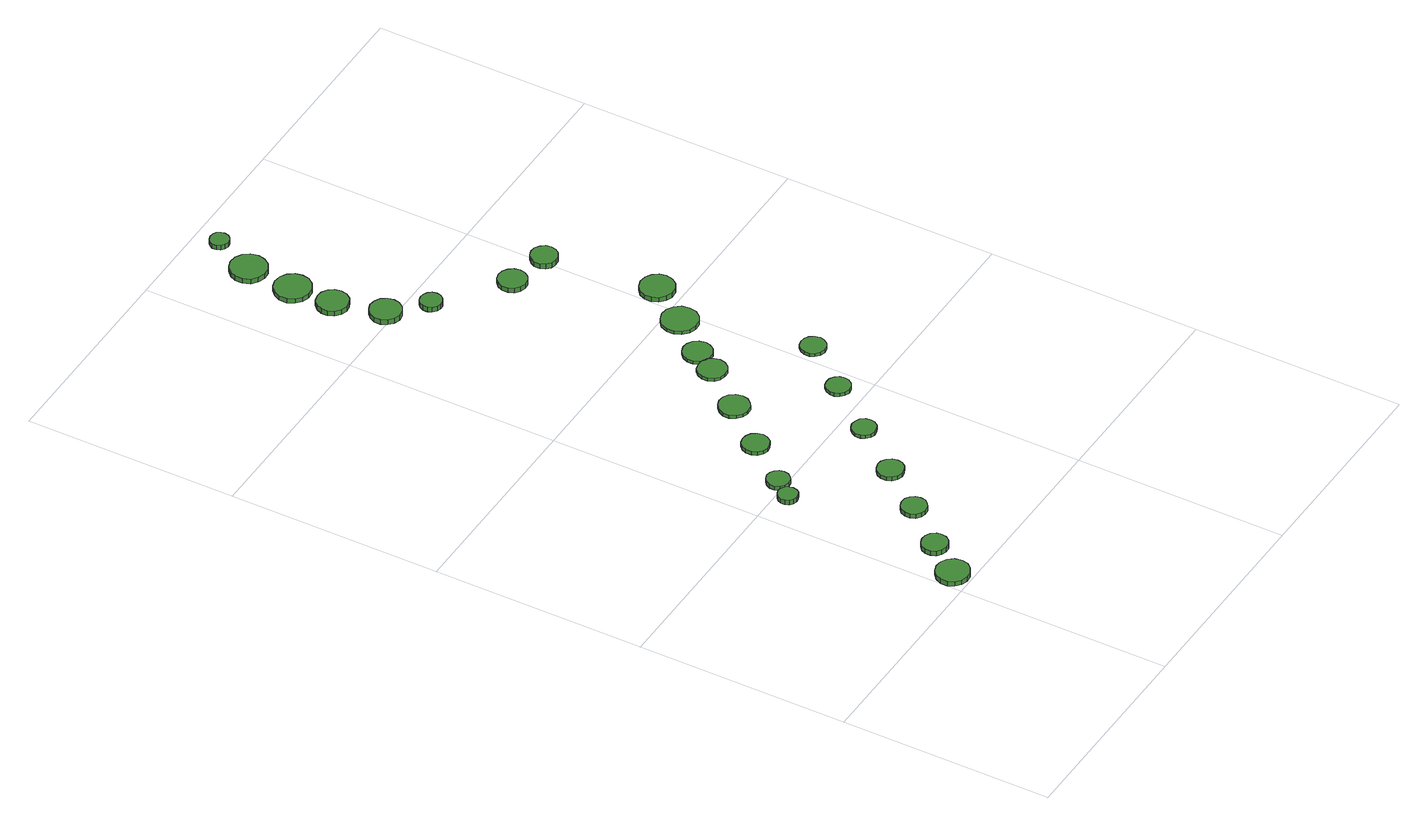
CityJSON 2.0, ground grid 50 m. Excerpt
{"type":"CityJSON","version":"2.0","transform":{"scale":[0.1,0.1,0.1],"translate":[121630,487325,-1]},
"CityObjects":{
"tree1":{"type":"SolitaryVegetationObject","attributes":{"function":"something"},"geometry":[{"type":"MultiSurface","lod":"1","boundaries":[[[0,1,2,3,4,5,6,7,8,9,10,11,12,13,14]],[[15,16,17,18,19,20,21,22,23,24,25,26,27,28,29]],[[0,29,28,1]],[[1,28,27,2]],[[2,27,26,3]],[[3,26,25,4]],[[4,25,24,5]],[[5,24,23,6]],[[6,23,22,7]],[[7,22,21,8]],[[8,21,20,9]],[[9,20,19,10]],[[10,19,18,11]],[[11,18,17,12]],[[12,17,16,13]],[[13,16,15,14]],[[14,15,29,0]]]}]},
"tree2":{"type":"SolitaryVegetationObject","attributes":{"function":"something"},"geometry":[{"type":"MultiSurface","lod":"1","boundaries":[[[30,31,32,33,34,35,36,37,38,39,40,41,42,43,44]],[[45,46,47,48,49,50,51,52,53,54,55,56,57,58,59]],[[30,59,58,31]],[[31,58,57,32]],[[32,57,56,33]],[[33,56,55,34]],[[34,55,54,35]],[[35,54,53,36]],[[36,53,52,37]],[[37,52,51,38]],[[38,51,50,39]],[[39,50,49,40]],[[40,49,48,41]],[[41,48,47,42]],[[42,47,46,43]],[[43,46,45,44]],[[44,45,59,30]]]}]},
"tree3":{"type":"SolitaryVegetationObject","attributes":{"function":"something"},"geometry":[{"type":"MultiSurface","lod":"1","boundaries":[[[60,61,62,63,64,65,66,67,68,69,70,71,72,73,74]],[[75,76,77,78,79,80,81,82,83,84,85,86,87,88,89]],[[60,89,88,61]],[[61,88,87,62]],[[62,87,86,63]],[[63,86,85,64]],[[64,85,84,65]],[[65,84,83,66]],[[66,83,82,67]],[[67,82,81,68]],[[68,81,80,69]],[[69,80,79,70]],[[70,79,78,71]],[[71,78,77,72]],[[72,77,76,73]],[[73,76,75,74]],[[74,75,89,60]]]}]},
"tree4":{"type":"SolitaryVegetationObject","attributes":{"function":"something"},"geometry":[{"type":"MultiSurface","lod":"1","boundaries":[[[90,91,92,93,94,95,96,97,98,99,100,101,102,103,104]],[[105,106,107,108,109,110,111,112,113,114,115,116,117,118,119]],[[90,119,118,91]],[[91,118,117,92]],[[92,117,116,93]],[[93,116,115,94]],[[94,115,114,95]],[[95,114,113,96]],[[96,113,112,97]],[[97,112,111,98]],[[98,111,110,99]],[[99,110,109,100]],[[100,109,108,101]],[[101,108,107,102]],[[102,107,106,103]],[[103,106,105,104]],[[104,105,119,90]]]}]},
"tree5":{"type":"SolitaryVegetationObject","attributes":{"function":"something"},"geometry":[{"type":"MultiSurface","lod":"1","boundaries":[[[120,121,122,123,124,125,126,127,128,129,130,131,132,133,134]],[[135,136,137,138,139,140,141,142,143,144,145,146,147,148,149]],[[120,149,148,121]],[[121,148,147,122]],[[122,147,146,123]],[[123,146,145,124]],[[124,145,144,125]],[[125,144,143,126]],[[126,143,142,127]],[[127,142,141,128]],[[128,141,140,129]],[[129,140,139,130]],[[130,139,138,131]],[[131,138,137,132]],[[132,137,136,133]],[[133,136,135,134]],[[134,135,149,120]]]}]},
"tree6":{"type":"SolitaryVegetationObject","attributes":{"function":"something"},"geometry":[{"type":"MultiSurface","lod":"1","boundaries":[[[150,151,152,153,154,155,156,157,158,159,160,161,162,163,164]],[[165,166,167,168,169,170,171,172,173,174,175,176,177,178,179]],[[150,179,178,151]],[[151,178,177,152]],[[152,177,176,153]],[[153,176,175,154]],[[154,175,174,155]],[[155,174,173,156]],[[156,173,172,157]],[[157,172,171,158]],[[158,171,170,159]],[[159,170,169,160]],[[160,169,168,161]],[[161,168,167,162]],[[162,167,166,163]],[[163,166,165,164]],[[164,165,179,150]]]}]},
"tree7":{"type":"SolitaryVegetationObject","attributes":{"function":"something"},"geometry":[{"type":"MultiSurface","lod":"1","boundaries":[[[180,181,182,183,184,185,186,187,188,189,190,191,192,193,194]],[[195,196,197,198,199,200,201,202,203,204,205,206,207,208,209]],[[180,209,208,181]],[[181,208,207,182]],[[182,207,206,183]],[[183,206,205,184]],[[184,205,204,185]],[[185,204,203,186]],[[186,203,202,187]],[[187,202,201,188]],[[188,201,200,189]],[[189,200,199,190]],[[190,199,198,191]],[[191,198,197,192]],[[192,197,196,193]],[[193,196,195,194]],[[194,195,209,180]]]}]},
"tree8":{"type":"SolitaryVegetationObject","attributes":{"function":"something"},"geometry":[{"type":"MultiSurface","lod":"1","boundaries":[[[210,211,212,213,214,215,216,217,218,219,220,221,222,223,224]],[[225,226,227,228,229,230,231,232,233,234,235,236,237,238,239]],[[210,239,238,211]],[[211,238,237,212]],[[212,237,236,213]],[[213,236,235,214]],[[214,235,234,215]],[[215,234,233,216]],[[216,233,232,217]],[[217,232,231,218]],[[218,231,230,219]],[[219,230,229,220]],[[220,229,228,221]],[[221,228,227,222]],[[222,227,226,223]],[[223,226,225,224]],[[224,225,239,210]]]}]},
"tree9":{"type":"SolitaryVegetationObject","attributes":{"function":"something"},"geometry":[{"type":"MultiSurface","lod":"1","boundaries":[[[240,241,242,243,244,245,246,247,248,249,250,251,252,253,254]],[[255,256,257,258,259,260,261,262,263,264,265,266,267,268,269]],[[240,269,268,241]],[[241,268,267,242]],[[242,267,266,243]],[[243,266,265,244]],[[244,265,264,245]],[[245,264,263,246]],[[246,263,262,247]],[[247,262,261,248]],[[248,261,260,249]],[[249,260,259,250]],[[250,259,258,251]],[[251,258,257,252]],[[252,257,256,253]],[[253,256,255,254]],[[254,255,269,240]]]}]},
"tree10":{"type":"SolitaryVegetationObject","attributes":{"function":"something"},"geometry":[{"type":"MultiSurface","lod":"1","boundaries":[[[270,271,272,273,274,275,276,277,278,279,280,281,282,283,284]],[[285,286,287,288,289,290,291,292,293,294,295,296,297,298,299]],[[270,299,298,271]],[[271,298,297,272]],[[272,297,296,273]],[[273,296,295,274]],[[274,295,294,275]],[[275,294,293,276]],[[276,293,292,277]],[[277,292,291,278]],[[278,291,290,279]],[[279,290,289,280]],[[280,289,288,281]],[[281,288,287,282]],[[282,287,286,283]],[[283,286,285,284]],[[284,285,299,270]]]}]},
"tree11":{"type":"SolitaryVegetationObject","attributes":{"function":"something"},"geometry":[{"type":"MultiSurface","lod":"1","boundaries":[[[300,301,302,303,304,305,306,307,308,309,310,311,312,313,314]],[[315,316,317,318,319,320,321,322,323,324,325,326,327,328,329]],[[300,329,328,301]],[[301,328,327,302]],[[302,327,326,303]],[[303,326,325,304]],[[304,325,324,305]],[[305,324,323,306]],[[306,323,322,307]],[[307,322,321,308]],[[308,321,320,309]],[[309,320,319,310]],[[310,319,318,311]],[[311,318,317,312]],[[312,317,316,313]],[[313,316,315,314]],[[314,315,329,300]]]}]},
"tree12":{"type":"SolitaryVegetationObject","attributes":{"function":"something"},"geometry":[{"type":"MultiSurface","lod":"1","boundaries":[[[330,331,332,333,334,335,336,337,338,339,340,341,342,343,344]],[[345,346,347,348,349,350,351,352,353,354,355,356,357,358,359]],[[330,359,358,331]],[[331,358,357,332]],[[332,357,356,333]],[[333,356,355,334]],[[334,355,354,335]],[[335,354,353,336]],[[336,353,352,337]],[[337,352,351,338]],[[338,351,350,339]],[[339,350,349,340]],[[340,349,348,341]],[[341,348,347,342]],[[342,347,346,343]],[[343,346,345,344]],[[344,345,359,330]]]}]},
"tree13":{"type":"SolitaryVegetationObject","attributes":{"function":"something"},"geometry":[{"type":"MultiSurface","lod":"1","boundaries":[[[360,361,362,363,364,365,366,367,368,369,370,371,372,373,374]],[[375,376,377,378,379,380,381,382,383,384,385,386,387,388,389]],[[360,389,388,361]],[[361,388,387,362]],[[362,387,386,363]],[[363,386,385,364]],[[364,385,384,365]],[[365,384,383,366]],[[366,383,382,367]],[[367,382,381,368]],[[368,381,380,369]],[[369,380,379,370]],[[370,379,378,371]],[[371,378,377,372]],[[372,377,376,373]],[[373,376,375,374]],[[374,375,389,360]]]}]},
"tree14":{"type":"SolitaryVegetationObject","attributes":{"function":"something"},"geometry":[{"type":"MultiSurface","lod":"1","boundaries":[[[390,391,392,393,394,395,396,397,398,399,400,401,402,403,404]],[[405,406,407,408,409,410,411,412,413,414,415,416,417,418,419]],[[390,419,418,391]],[[391,418,417,392]],[[392,417,416,393]],[[393,416,415,394]],[[394,415,414,395]],[[395,414,413,396]],[[396,413,412,397]],[[397,412,411,398]],[[398,411,410,399]],[[399,410,409,400]],[[400,409,408,401]],[[401,408,407,402]],[[402,407,406,403]],[[403,406,405,404]],[[404,405,419,390]]]}]},
"tree15":{"type":"SolitaryVegetationObject","attributes":{"function":"something"},"geometry":[{"type":"MultiSurface","lod":"1","boundaries":[[[420,421,422,423,424,425,426,427,428,429,430,431,432,433,434]],[[435,436,437,438,439,440,441,442,443,444,445,446,447,448,449]],[[420,449,448,421]],[[421,448,447,422]],[[422,447,446,423]],[[423,446,445,424]],[[424,445,444,425]],[[425,444,443,426]],[[426,443,442,427]],[[427,442,441,428]],[[428,441,440,429]],[[429,440,439,430]],[[430,439,438,431]],[[431,438,437,432]],[[432,437,436,433]],[[433,436,435,434]],[[434,435,449,420]]]}]},
"tree16":{"type":"SolitaryVegetationObject","attributes":{"function":"something"},"geometry":[{"type":"MultiSurface","lod":"1","boundaries":[[[450,451,452,453,454,455,456,457,458,459,460,461,462,463,464]],[[465,466,467,468,469,470,471,472,473,474,475,476,477,478,479]],[[450,479,478,451]],[[451,478,477,452]],[[452,477,476,453]],[[453,476,475,454]],[[454,475,474,455]],[[455,474,473,456]],[[456,473,472,457]],[[457,472,471,458]],[[458,471,470,459]],[[459,470,469,460]],[[460,469,468,461]],[[461,468,467,462]],[[462,467,466,463]],[[463,466,465,464]],[[464,465,479,450]]]}]},
"tree17":{"type":"SolitaryVegetationObject","attributes":{"function":"something"},"geometry":[{"type":"MultiSurface","lod":"1","boundaries":[[[480,481,482,483,484,485,486,487,488,489,490,491,492,493,494]],[[495,496,497,498,499,500,501,502,503,504,505,506,507,508,509]],[[480,509,508,481]],[[481,508,507,482]],[[482,507,506,483]],[[483,506,505,484]],[[484,505,504,485]],[[485,504,503,486]],[[486,503,502,487]],[[487,502,501,488]],[[488,501,500,489]],[[489,500,499,490]],[[490,499,498,491]],[[491,498,497,492]],[[492,497,496,493]],[[493,496,495,494]],[[494,495,509,480]]]}]},
"tree18":{"type":"SolitaryVegetationObject","attributes":{"function":"something"},"geometry":[{"type":"MultiSurface","lod":"1","boundaries":[[[510,511,512,513,514,515,516,517,518,519,520,521,522,523,524]],[[525,526,527,528,529,530,531,532,533,534,535,536,537,538,539]],[[510,539,538,511]],[[511,538,537,512]],[[512,537,536,513]],[[513,536,535,514]],[[514,535,534,515]],[[515,534,533,516]],[[516,533,532,517]],[[517,532,531,518]],[[518,531,530,519]],[[519,530,529,520]],[[520,529,528,521]],[[521,528,527,522]],[[522,527,526,523]],[[523,526,525,524]],[[524,525,539,510]]]}]},
"tree19":{"type":"SolitaryVegetationObject","attributes":{"function":"something"},"geometry":[{"type":"MultiSurface","lod":"1","boundaries":[[[540,541,542,543,544,545,546,547,548,549,550,551,552,553,554]],[[555,556,557,558,559,560,561,562,563,564,565,566,567,568,569]],[[540,569,568,541]],[[541,568,567,542]],[[542,567,566,543]],[[543,566,565,544]],[[544,565,564,545]],[[545,564,563,546]],[[546,563,562,547]],[[547,562,561,548]],[[548,561,560,549]],[[549,560,559,550]],[[550,559,558,551]],[[551,558,557,552]],[[552,557,556,553]],[[553,556,555,554]],[[554,555,569,540]]]}]},
"tree20":{"type":"SolitaryVegetationObject","attributes":{"function":"something"},"geometry":[{"type":"MultiSurface","lod":"1","boundaries":[[[570,571,572,573,574,575,576,577,578,579,580,581,582,583,584]],[[585,586,587,588,589,590,591,592,593,594,595,596,597,598,599]],[[570,599,598,571]],[[571,598,597,572]],[[572,597,596,573]],[[573,596,595,574]],[[574,595,594,575]],[[575,594,593,576]],[[576,593,592,577]],[[577,592,591,578]],[[578,591,590,579]],[[579,590,589,580]],[[580,589,588,581]],[[581,588,587,582]],[[582,587,586,583]],[[583,586,585,584]],[[584,585,599,570]]]}]},
"tree21":{"type":"SolitaryVegetationObject","attributes":{"function":"something"},"geometry":[{"type":"MultiSurface","lod":"1","boundaries":[[[600,601,602,603,604,605,606,607,608,609,610,611,612,613,614]],[[615,616,617,618,619,620,621,622,623,624,625,626,627,628,629]],[[600,629,628,601]],[[601,628,627,602]],[[602,627,626,603]],[[603,626,625,604]],[[604,625,624,605]],[[605,624,623,606]],[[606,623,622,607]],[[607,622,621,608]],[[608,621,620,609]],[[609,620,619,610]],[[610,619,618,611]],[[611,618,617,612]],[[612,617,616,613]],[[613,616,615,614]],[[614,615,629,600]]]}]},
"tree22":{"type":"SolitaryVegetationObject","attributes":{"function":"something"},"geometry":[{"type":"MultiSurface","lod":"1","boundaries":[[[630,631,632,633,634,635,636,637,638,639,640,641,642,643,644]],[[645,646,647,648,649,650,651,652,653,654,655,656,657,658,659]],[[630,659,658,631]],[[631,658,657,632]],[[632,657,656,633]],[[633,656,655,634]],[[634,655,654,635]],[[635,654,653,636]],[[636,653,652,637]],[[637,652,651,638]],[[638,651,650,639]],[[639,650,649,640]],[[640,649,648,641]],[[641,648,647,642]],[[642,647,646,643]],[[643,646,645,644]],[[644,645,659,630]]]}]},
"tree23":{"type":"SolitaryVegetationObject","attributes":{"function":"something"},"geometry":[{"type":"MultiSurface","lod":"1","boundaries":[[[660,661,662,663,664,665,666,667,668,669,670,671,672,673,674]],[[675,676,677,678,679,680,681,682,683,684,685,686,687,688,689]],[[660,689,688,661]],[[661,688,687,662]],[[662,687,686,663]],[[663,686,685,664]],[[664,685,684,665]],[[665,684,683,666]],[[666,683,682,667]],[[667,682,681,668]],[[668,681,680,669]],[[669,680,679,670]],[[670,679,678,671]],[[671,678,677,672]],[[672,677,676,673]],[[673,676,675,674]],[[674,675,689,660]]]}]}
},
"vertices":[
[79,43,18],[76,59,18],[66,72,18],[52,80,18],[36,82,18],[21,77,18],[9,66,18],[2,51,18],[2,35,18],[9,21,18],[21,10,18],[36,5,18],[52,7,18],[66,15,18],[76,28,18],[76,28,6],[66,15,6],[52,7,6],[36,5,6],[21,10,6],[9,21,6],[2,35,6],[2,51,6],[9,66,6],[21,77,6],[36,82,6],[52,80,6],[66,72,6],[76,59,6],[79,43,6],
[132,123,18],[130,135,18],[122,146,18],[111,152,18],[99,153,18],[87,149,18],[77,141,18],[72,129,18],[72,117,18],[77,105,18],[87,97,18],[99,93,18],[111,94,18],[122,100,18],[130,111,18],[130,111,6],[122,100,6],[111,94,6],[99,93,6],[87,97,6],[77,105,6],[72,117,6],[72,129,6],[77,141,6],[87,149,6],[99,153,6],[111,152,6],[122,146,6],[130,135,6],[132,123,6],
[106,473,20],[104,482,20],[99,490,20],[90,495,20],[81,496,20],[72,493,20],[65,486,20],[61,477,20],[61,468,20],[65,459,20],[72,453,20],[81,450,20],[90,451,20],[99,455,20],[104,463,20],[104,463,8],[99,455,8],[90,451,8],[81,450,8],[72,453,8],[65,459,8],[61,468,8],[61,477,8],[65,486,8],[72,493,8],[81,496,8],[90,495,8],[99,490,8],[104,482,8],[106,473,8],
[216,223,17],[214,235,17],[206,245,17],[196,251,17],[183,252,17],[172,248,17],[162,240,17],[157,229,17],[157,216,17],[162,205,17],[172,197,17],[183,193,17],[196,194,17],[206,201,17],[214,211,17],[214,211,6],[206,201,6],[196,194,6],[183,193,6],[172,197,6],[162,205,6],[157,216,6],[157,229,6],[162,240,6],[172,248,6],[183,252,6],[196,251,6],[206,245,6],[214,235,6],[216,223,6],
[145,517,18],[143,528,18],[136,537,18],[127,542,18],[116,544,18],[105,540,18],[97,533,18],[92,522,18],[92,511,18],[97,501,18],[105,493,18],[116,490,18],[127,491,18],[136,497,18],[143,506,18],[143,506,8],[136,497,8],[127,491,8],[116,490,8],[105,493,8],[97,501,8],[92,511,8],[92,522,8],[97,533,8],[105,540,8],[116,544,8],[127,542,8],[136,537,8],[143,528,8],[145,517,8],
[299,328,17],[297,340,17],[289,350,17],[278,357,17],[266,358,17],[254,354,17],[244,346,17],[239,334,17],[239,321,17],[244,310,17],[254,301,17],[266,297,17],[278,299,17],[289,305,17],[297,315,17],[297,315,7],[289,305,7],[278,299,7],[266,297,7],[254,301,7],[244,310,7],[239,321,7],[239,334,7],[244,346,7],[254,354,7],[266,358,7],[278,357,7],[289,350,7],[297,340,7],[299,328,7],
[229,618,18],[226,630,18],[218,641,18],[207,647,18],[194,649,18],[182,645,18],[172,636,18],[167,624,18],[167,611,18],[172,599,18],[182,590,18],[194,586,18],[207,588,18],[218,594,18],[226,605,18],[226,605,9],[218,594,9],[207,588,9],[194,586,9],[182,590,9],[172,599,9],[167,611,9],[167,624,9],[172,636,9],[182,645,9],[194,649,9],[207,647,9],[218,641,9],[226,630,9],[229,618,9],
[386,444,17],[384,455,17],[377,465,17],[367,470,17],[355,472,17],[344,468,17],[336,460,17],[331,450,17],[331,438,17],[336,428,17],[344,420,17],[355,416,17],[367,418,17],[377,423,17],[384,433,17],[384,433,8],[377,423,8],[367,418,8],[355,416,8],[344,420,8],[336,428,8],[331,438,8],[331,450,8],[336,460,8],[344,468,8],[355,472,8],[367,470,8],[377,465,8],[384,455,8],[386,444,8],
[318,719,18],[315,734,18],[306,746,18],[294,753,18],[279,755,18],[265,750,18],[254,740,18],[247,727,18],[247,712,18],[254,698,18],[265,688,18],[279,684,18],[294,685,18],[306,693,18],[315,705,18],[315,705,10],[306,693,10],[294,685,10],[279,684,10],[265,688,10],[254,698,10],[247,712,10],[247,727,10],[254,740,10],[265,750,10],[279,755,10],[294,753,10],[306,746,10],[315,734,10],[318,719,10],
[398,820,18],[395,834,18],[387,845,18],[375,852,18],[361,853,18],[347,849,18],[337,840,18],[331,827,18],[331,813,18],[337,800,18],[347,791,18],[361,787,18],[375,788,18],[387,795,18],[395,806,18],[395,806,10],[387,795,10],[375,788,10],[361,787,10],[347,791,10],[337,800,10],[331,813,10],[331,827,10],[337,840,10],[347,849,10],[361,853,10],[375,852,10],[387,845,10],[395,834,10],[398,820,10],
[478,560,18],[476,572,18],[469,581,18],[459,587,18],[447,588,18],[436,585,18],[428,577,18],[423,566,18],[423,554,18],[428,544,18],[436,536,18],[447,532,18],[459,533,18],[469,539,18],[476,549,18],[476,549,9],[469,539,9],[459,533,9],[447,532,9],[436,536,9],[428,544,9],[423,554,9],[423,566,9],[428,577,9],[436,585,9],[447,588,9],[459,587,9],[469,581,9],[476,572,9],[478,560,9],
[217,1516,25],[214,1530,25],[205,1543,25],[192,1550,25],[177,1552,25],[163,1547,25],[152,1537,25],[145,1523,25],[145,1508,25],[152,1494,25],[163,1484,25],[177,1479,25],[192,1481,25],[205,1489,25],[214,1501,25],[214,1501,12],[205,1489,12],[192,1481,12],[177,1479,12],[163,1484,12],[152,1494,12],[145,1508,12],[145,1523,12],[152,1537,12],[163,1547,12],[177,1552,12],[192,1550,12],[205,1543,12],[214,1530,12],[217,1516,12],
[187,1628,24],[184,1643,24],[175,1655,24],[162,1663,24],[147,1664,24],[132,1660,24],[121,1649,24],[115,1636,24],[115,1621,24],[121,1607,24],[132,1597,24],[147,1592,24],[162,1594,24],[175,1601,24],[184,1613,24],[184,1613,11],[175,1601,11],[162,1594,11],[147,1592,11],[132,1597,11],[121,1607,11],[115,1621,11],[115,1636,11],[121,1649,11],[132,1660,11],[147,1664,11],[162,1663,11],[175,1655,11],[184,1643,11],[187,1628,11],
[432,875,18],[429,889,18],[421,901,18],[408,908,18],[394,909,18],[381,905,18],[371,895,18],[365,882,18],[365,868,18],[371,855,18],[381,846,18],[394,842,18],[408,843,18],[421,850,18],[429,862,18],[429,862,10],[421,850,10],[408,843,10],[394,842,10],[381,846,10],[371,855,10],[365,868,10],[365,882,10],[371,895,10],[381,905,10],[394,909,10],[408,908,10],[421,901,10],[429,889,10],[432,875,10],
[189,1724,26],[186,1741,26],[175,1755,26],[160,1764,26],[142,1766,26],[126,1761,26],[113,1749,26],[105,1733,26],[105,1715,26],[113,1699,26],[126,1687,26],[142,1682,26],[160,1684,26],[175,1692,26],[186,1707,26],[186,1707,14],[175,1692,14],[160,1684,14],[142,1682,14],[126,1687,14],[113,1699,14],[105,1715,14],[105,1733,14],[113,1749,14],[126,1761,14],[142,1766,14],[160,1764,14],[175,1755,14],[186,1741,14],[189,1724,14],
[281,1447,25],[279,1458,25],[272,1466,25],[263,1471,25],[253,1472,25],[243,1469,25],[235,1462,25],[231,1452,25],[231,1442,25],[235,1432,25],[243,1425,25],[253,1422,25],[263,1423,25],[272,1428,25],[279,1437,25],[279,1437,12],[272,1428,12],[263,1423,12],[253,1422,12],[243,1425,12],[235,1432,12],[231,1442,12],[231,1452,12],[235,1462,12],[243,1469,12],[253,1472,12],[263,1471,12],[272,1466,12],[279,1458,12],[281,1447,12],
[200,1838,25],[196,1856,25],[186,1870,25],[170,1879,25],[153,1881,25],[136,1875,25],[123,1863,25],[116,1847,25],[116,1830,25],[123,1813,25],[136,1802,25],[153,1796,25],[170,1798,25],[186,1807,25],[196,1821,25],[196,1821,13],[186,1807,13],[170,1798,13],[153,1796,13],[136,1802,13],[123,1813,13],[116,1830,13],[116,1847,13],[123,1863,13],[136,1875,13],[153,1881,13],[170,1879,13],[186,1870,13],[196,1856,13],[200,1838,13],
[569,673,17],[566,685,17],[559,695,17],[549,701,17],[537,702,17],[525,699,17],[516,690,17],[511,679,17],[511,667,17],[516,656,17],[525,648,17],[537,644,17],[549,645,17],[559,651,17],[566,661,17],[566,661,9],[559,651,9],[549,645,9],[537,644,9],[525,648,9],[516,656,9],[511,667,9],[511,679,9],[516,690,9],[525,699,9],[537,702,9],[549,701,9],[559,695,9],[566,685,9],[569,673,9],
[514,962,18],[511,979,18],[500,993,18],[485,1002,18],[468,1004,18],[451,998,18],[438,987,18],[431,970,18],[431,953,18],[438,937,18],[451,925,18],[468,920,18],[485,921,18],[500,930,18],[511,944,18],[511,944,9],[500,930,9],[485,921,9],[468,920,9],[451,925,9],[438,937,9],[431,953,9],[431,970,9],[438,987,9],[451,998,9],[468,1004,9],[485,1002,9],[500,993,9],[511,979,9],[514,962,9],
[229,1938,24],[227,1947,24],[222,1955,24],[214,1959,24],[205,1960,24],[196,1957,24],[189,1951,24],[185,1943,24],[185,1934,24],[189,1925,24],[196,1919,24],[205,1916,24],[214,1917,24],[222,1922,24],[227,1929,24],[227,1929,12],[222,1922,12],[214,1917,12],[205,1916,12],[196,1919,12],[189,1925,12],[185,1934,12],[185,1943,12],[189,1951,12],[196,1957,12],[205,1960,12],[214,1959,12],[222,1955,12],[227,1947,12],[229,1938,12],
[438,1334,23],[435,1347,23],[427,1358,23],[415,1365,23],[402,1367,23],[389,1363,23],[378,1353,23],[373,1341,23],[373,1327,23],[378,1314,23],[389,1305,23],[402,1301,23],[415,1302,23],[427,1309,23],[435,1320,23],[435,1320,11],[427,1309,11],[415,1302,11],[402,1301,11],[389,1305,11],[378,1314,11],[373,1327,11],[373,1341,11],[378,1353,11],[389,1363,11],[402,1367,11],[415,1365,11],[427,1358,11],[435,1347,11],[438,1334,11],
[579,1056,21],[576,1072,21],[566,1085,21],[552,1093,21],[535,1095,21],[520,1090,21],[507,1079,21],[501,1064,21],[501,1048,21],[507,1033,21],[520,1022,21],[535,1016,21],[552,1018,21],[566,1026,21],[576,1040,21],[576,1040,9],[566,1026,9],[552,1018,9],[535,1016,9],[520,1022,9],[507,1033,9],[501,1048,9],[501,1064,9],[507,1079,9],[520,1090,9],[535,1095,9],[552,1093,9],[566,1085,9],[576,1072,9],[579,1056,9],
[537,1314,23],[535,1327,23],[527,1337,23],[516,1344,23],[503,1345,23],[491,1341,23],[482,1332,23],[476,1321,23],[476,1308,23],[482,1296,23],[491,1287,23],[503,1284,23],[516,1285,23],[527,1291,23],[535,1302,23],[535,1302,10],[527,1291,10],[516,1285,10],[503,1284,10],[491,1287,10],[482,1296,10],[476,1308,10],[476,1321,10],[482,1332,10],[491,1341,10],[503,1345,10],[516,1344,10],[527,1337,10],[535,1327,10],[537,1314,10]
]}
